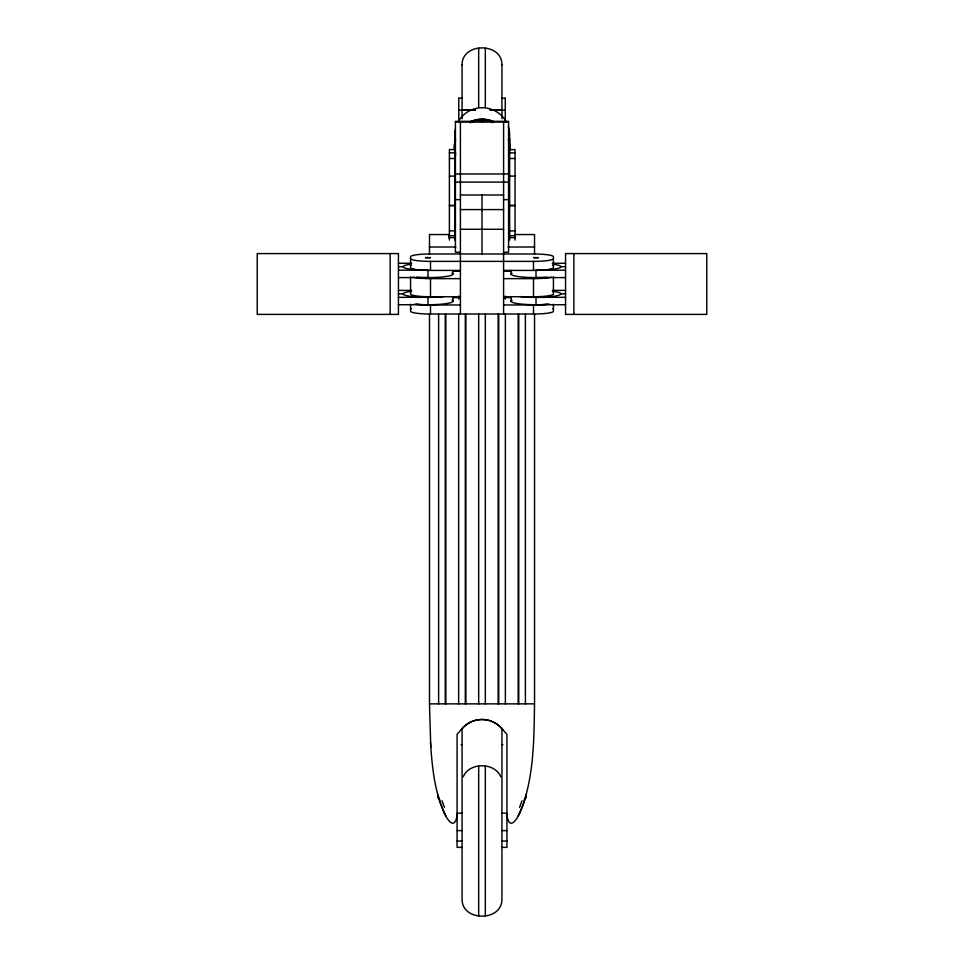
<?xml version="1.0" encoding="UTF-8"?>
<svg xmlns="http://www.w3.org/2000/svg" width="964" height="964" viewBox="0 0 964 964"><rect width="100%" height="100%" fill="white"/><g stroke="black" fill="none" stroke-linecap="round" stroke-linejoin="round"><path stroke-width="1.45" d="M534.538 314.119L534.538 703.865C534.02 736.918 533.996 770.839 523.777 802.626A102.461 102.461 0 0 1 518.849 814.46L518.078 816.002M455.442 128.995A27.426 27.161 0 0 0 454.803 133.912L454.803 135.876M457.093 815.002C454.574 833.101 445.055 816.833 442.548 808.663A30.896 8.724 68.3 0 1 439.09 799.252M462.069 64.901C461.792 42.223 502.22 42.223 501.943 64.901M526.236 794.613L525.139 798.397M506.931 815.002C509.45 833.101 518.957 816.833 521.476 808.663A30.896 8.724 -68.3 0 0 524.934 799.252M463.238 776.779C469.263 762.102 494.761 762.102 500.774 776.779M461.611 729.362C471.854 716.216 492.17 716.216 502.401 729.362M461.238 729.784C471.517 716.119 492.508 716.119 502.774 729.784M462.069 847.368L457.093 847.368L457.093 734.399L459.587 731.495A61.286 61.286 0 0 1 462.069 728.904L462.069 899.183C461.828 921.813 502.184 921.813 501.943 899.183L501.943 728.904A61.286 61.286 0 0 1 504.437 731.495L506.931 734.399L506.931 847.368L501.943 847.368M458.756 98.28L462.069 98.28M501.943 98.28L505.269 98.28M462.069 109.751L475.36 109.751M490.134 109.751L501.943 109.751M458.756 110.221L475.36 110.221M490.134 110.221L505.269 110.221M455.418 122.03L508.582 122.03M509.643 149.625L515.041 149.625L515.041 240.096M449.393 152.854L454.803 152.854M509.643 152.854L515.041 152.854M449.393 158.494L454.803 158.494M509.643 158.494L515.041 158.494M455.418 173.966L508.582 173.966M449.393 176.111L454.803 176.111M509.643 176.111L515.041 176.111M455.418 182.088L508.582 182.088M460.406 195.005L503.594 195.005M455.418 199.632L460.406 199.632M503.594 199.632L508.582 199.632M449.393 205.368L454.803 205.368L454.803 149.516L449.393 149.625L449.393 240.096M509.643 205.368L515.041 205.368M449.393 205.706L454.803 205.706L454.803 240.096M509.643 205.706L515.041 205.706M460.406 209.586L503.594 209.586M460.406 229.275L503.594 229.275M449.393 230.866L454.803 230.866M509.643 230.866L515.041 230.866M449.393 235.674L454.803 235.674M509.643 235.674L515.041 235.674M429.486 247.013L455.864 247.013M508.149 247.013L534.538 247.013M460.406 252.267L455.418 252.267L455.418 121.331L508.582 121.331L508.582 252.267L503.594 252.267M390.143 253.58L398.445 253.58L398.445 314.409L257.231 314.397L257.231 253.592L390.143 253.58L390.143 314.409M573.857 253.58L706.769 253.592L706.769 314.397L565.555 314.409L565.555 253.58L573.857 253.58L573.857 314.409M410.568 258.593A19.931 2.772 0 0 0 430.498 261.377L533.502 261.377A19.931 2.772 0 0 0 553.432 258.593M398.445 263.256L411.736 263.256M552.264 263.256L565.555 263.256M398.445 266.715L403.073 266.715M560.928 266.715L565.555 266.715M398.445 270.185L427.992 270.185L427.992 277.596L398.445 277.596M565.555 277.596L536.008 277.596L536.008 270.185L565.555 270.185M503.594 270.414L533.502 270.414A19.931 2.772 0 0 0 553.432 267.643L553.432 256.749A19.931 2.772 0 0 0 533.502 253.978L430.498 253.978A19.931 2.772 0 0 0 410.568 256.749L410.568 267.643A19.931 2.772 0 0 0 430.498 270.414L460.406 270.414M452.923 271.245L460.406 271.245M503.594 271.245L511.077 271.245M412.797 277.138A19.931 2.772 0 0 0 430.498 278.644L460.406 278.644M503.594 278.644L533.502 278.644A19.931 2.772 0 0 0 551.203 277.138M398.445 290.393L411.736 290.393M552.264 290.393L565.555 290.393M398.445 293.863L403.073 293.863M560.928 293.863L565.555 293.863M410.568 276.801L410.568 293.972A19.931 2.772 0 0 0 430.498 296.743L460.406 296.743M503.594 296.743L533.502 296.743A19.931 2.772 0 0 0 553.432 293.972L553.432 276.801M398.445 297.334L427.992 297.334L427.992 304.732L398.445 304.732M565.555 297.334L536.008 297.334L536.008 304.732L565.555 304.732M452.923 297.575L460.406 297.575M503.594 297.575L511.077 297.575M416.4 304.154A19.931 2.772 0 0 0 430.498 304.973L460.406 304.973M503.594 304.973L533.502 304.973A19.931 2.772 0 0 0 547.6 304.154M410.568 304.226L410.568 311.239A19.931 2.772 0 0 0 430.498 314.011L533.502 314.011A19.931 2.772 0 0 0 553.432 311.239L553.432 304.226M429.486 314.119L429.486 703.865L534.538 703.865M461.141 744.606L462.069 744.606M501.943 744.606L502.883 744.606M457.093 813.23L462.069 813.23M501.943 813.23L506.931 813.23M457.093 830.606L462.069 830.606M501.943 830.606L506.931 830.606M457.093 841.042L462.069 841.042M501.943 841.042L506.931 841.042M446.079 816.279C434.427 793.468 432.233 767.308 430.462 742.159M438.873 798.397L437.897 795.023M430.775 747.052L429.486 703.865M509.619 138.539L509.619 140.503A27.426 27.161 0 0 1 509.004 145.335M534.538 254.424L534.538 234.553L515.246 234.553L515.246 237.626L509.438 237.626L509.438 234.553M533.502 261.377L533.502 270.414M533.502 278.644L533.502 296.743M533.502 304.973L533.502 314.011M525.404 314.119L525.404 703.865M518.753 314.119L518.753 703.865M518.174 314.119L518.174 703.865M511.089 270.426L511.089 274.125M511.089 296.647L511.089 301.274M509.643 240.096L509.643 133.912A27.426 27.161 0 0 0 508.353 126.694M505.269 98.039L505.269 121.826M505.365 296.069L505.365 299.081M505.365 314.119L505.365 703.865M503.594 122.03L503.594 314.011M501.943 64.817L501.943 118.765M498.725 314.119L498.725 703.865M498.147 314.119L498.147 703.865M485.326 48.2L485.326 106.835M485.326 314.119L485.326 703.865M485.326 766.284L485.326 915.8M482 121.331L482 122.03M482 195.005L482 253.978M478.686 48.2L478.686 106.835M478.686 314.119L478.686 703.865M478.686 766.284L478.686 915.8M465.877 314.119L465.877 703.865M465.299 314.119L465.299 703.865M462.069 64.817L462.069 118.765M460.406 122.03L460.406 314.011M458.756 98.039L458.756 122.211M458.647 296.069L458.647 299.081M458.647 314.119L458.647 703.865M454.803 133.912L454.803 146.516M454.598 236.59L454.598 237.626L448.79 237.626L448.79 234.553L429.486 234.553L429.486 254.424M452.911 270.426L452.911 274.125M452.911 296.647L452.911 301.274M445.838 314.119L445.838 703.865M445.26 314.119L445.26 703.865M438.62 314.119L438.62 703.865M430.498 261.377L430.498 270.414M430.498 278.644L430.498 296.743M430.498 304.973L430.498 314.011M438.403 798.638A21.919 3.868 69.9 0 1 437.957 797.144M439.729 800.06A23.003 3.458 70.3 0 1 439.355 798.843M444.464 807.422A30.896 6.411 69.4 0 1 442.09 800.807M444.946 814.206A11.05 1.048 66.5 0 1 444.452 813.17M524.669 798.843A23.003 3.458 -70.3 0 1 524.283 800.06M521.934 800.807A30.896 6.411 -69.4 0 1 519.56 807.422M519.572 813.17A11.05 1.048 -66.5 0 1 519.066 814.206M526.055 797.144A21.919 3.868 -69.9 0 1 525.621 798.638M501.605 728.145A8.507 1.434 50.8 0 1 501.822 728.302M462.057 728.41A8.507 1.434 -50.8 0 1 462.419 728.145M547.456 277.198A24.919 3.47 0 0 1 520.223 276.801A24.919 3.47 0 0 1 512.053 273.173M553.625 264.269A24.919 3.47 0 0 1 559.036 268.04A24.919 3.47 0 0 1 536.008 270.185M553.625 291.417A24.919 3.47 0 0 1 554.517 296.189A24.919 3.47 0 0 1 520.307 296.563M549.649 304.178A24.919 3.47 0 0 1 521.223 304.058A24.919 3.47 0 0 1 512.053 300.31M451.947 273.173A24.919 3.47 0 0 1 443.777 276.801A24.919 3.47 0 0 1 416.544 277.198M427.992 270.185A24.919 3.47 0 0 1 404.964 268.04A24.919 3.47 0 0 1 410.375 264.269M443.693 296.563A24.919 3.47 0 0 1 409.483 296.189A24.919 3.47 0 0 1 410.375 291.417M451.947 300.31A24.919 3.47 0 0 1 442.777 304.058A24.919 3.47 0 0 1 414.351 304.178M552.661 308.625A19.931 2.772 0 0 1 553.432 309.396M552.661 291.357A19.931 2.772 0 0 1 553.432 292.116M552.661 265.028A19.931 2.772 0 0 1 553.432 265.799M410.568 265.799A19.931 2.772 0 0 1 411.339 265.028M410.568 292.116A19.931 2.772 0 0 1 411.339 291.357M410.568 309.396A19.931 2.772 0 0 1 411.339 308.625M508.462 138.683A27.607 27.341 0 0 1 508.534 154.083M455.562 154.361A27.607 27.341 0 0 1 455.478 138.949M470.408 121.705A27.607 27.341 0 0 1 493.351 121.597A27.426 27.161 0 0 0 470.504 121.898M508.462 139.684A27.607 27.341 0 0 1 508.534 155.083M455.562 155.361A27.607 27.341 0 0 1 455.478 139.949M470.408 122.717A27.607 27.341 0 0 1 493.351 122.597M458.322 121.56A27.426 27.161 0 0 1 506.317 121.934M508.835 139.937A27.426 27.161 0 0 1 508.98 152.36M455.586 152.975A27.426 27.161 0 0 1 455.08 150.432M454.803 145.468A27.426 27.161 0 0 1 455.442 140.551M455.418 145.335A27.426 27.161 0 0 1 454.803 140.503M425.51 257.641L430.486 257.677L425.546 257.605M533.526 257.641L538.502 257.677L533.562 257.605"/></g></svg>
